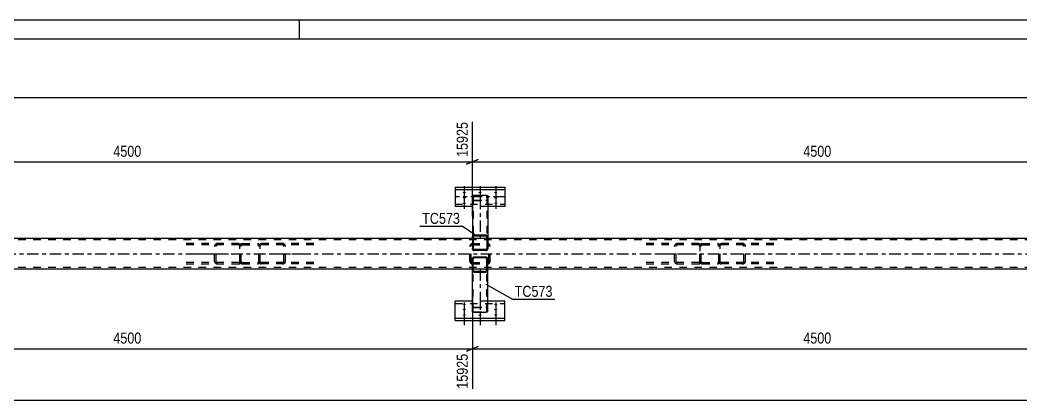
# Model space of a CAD drawing. Header units: millimetres. Extents: x -177 to 1012, y -676 to 165.
# Drawn here: x 519 to 780.1, y 66.2 to 165.4 of the extents above; entities that cross this region are included whole.
import ezdxf

# ---------------------------------------------------------------- set-up
doc = ezdxf.new("R2010")
doc.units = ezdxf.units.MM
doc.linetypes.add('DXK_LINE_DOT2', pattern=[3.9198, 1.9599, -1.9599])
doc.linetypes.add('DXK_LINE_DOT3', pattern=[5.9187, 2.979, -0.9799, 0.9799, -0.9799])
doc.styles.add('Arial Narrow', font='ARIALN.TTF', dxfattribs={"height": 0.2})

# ---------------------------------------------------------------- blocks, each defined once
blk = doc.blocks.new('Unknown-761545539-1163')
at = {"color": 5, "linetype": 'Continuous'}
for p, q in [((1011.92, 165.37), (-177.08, 165.37)), ((591.92, 160.37), (591.92, 165.37)), ((1006.92, 160.37), (-172.08, 160.37))]:
    blk.add_line(p, q, dxfattribs=at)
blk = doc.blocks.new('Part-761545539-4238 - 4149')
at = {"color": 2, "linetype": 'Continuous'}
for p, q in [((632.5, 121.77), (645.5, 121.77)), ((632.5, 121.77), (632.5, 116.72)), ((632.5, 121.16), (645.5, 121.16)), ((645.5, 121.77), (645.5, 116.72)), ((637, 116.72), (632.5, 116.72)), ((645.5, 116.72), (641, 116.72))]:
    blk.add_line(p, q, dxfattribs=at)
at = {"color": 7, "linetype": 'DXK_LINE_DOT3'}
blk.add_line((645.5, 119.24), (632.5, 119.24), dxfattribs=at)
at = {"color": 7, "linetype": 'DXK_LINE_DOT2'}
for p, q in [((632.5, 117.32), (645.5, 117.32)), ((641, 116.72), (637, 116.72))]:
    blk.add_line(p, q, dxfattribs=at)
blk = doc.blocks.new('Part-761545539-4313 - 4149')
at = {"color": 7, "linetype": 'DXK_LINE_DOT2'}
for p, q in [((581.9, 106.99), (581.64, 106.95)), ((581.64, 101.75), (581.64, 106.95)), ((581.64, 106.6), (581.73, 106.64)), ((581.73, 106.64), (581.9, 106.67)), ((595.63, 106.99), (581.9, 106.99)), ((595.63, 106.67), (581.9, 106.67)), ((587.73, 106.94), (587.39, 106.99)), ((587.39, 106.67), (587.56, 106.64)), ((587.79, 106.47), (587.83, 106.35)), ((587.83, 102.35), (587.83, 106.35)), ((588.27, 106.35), (588.2, 106.59)), ((588.27, 102.35), (588.27, 106.35)), ((581.73, 102.05), (581.64, 102.1)), ((581.9, 102.03), (581.73, 102.05)), ((595.63, 102.03), (581.9, 102.03)), ((587.56, 102.05), (587.39, 102.03)), ((587.83, 102.35), (587.79, 102.23)), ((588.2, 102.1), (588.27, 102.35)), ((581.64, 101.75), (581.9, 101.71)), ((595.63, 101.71), (581.9, 101.71)), ((587.39, 101.71), (587.73, 101.76))]:
    blk.add_line(p, q, dxfattribs=at)
at = {"color": 7, "linetype": 'DXK_LINE_DOT3'}
blk.add_line((584.64, 104.35), (592.88, 104.35), dxfattribs=at)
at = {"color": 7, "linetype": 'DXK_LINE_DOT2'}
for centre, radius, start, end in [((587.46, 106.26), 0.401, 32.4104, 75.4453), ((587.52, 106.16), 0.802, 32.4104, 75.4453), ((587.46, 102.44), 0.401, 284.5547, 327.5896), ((587.52, 102.53), 0.802, 284.5547, 327.5896)]:
    blk.add_arc(centre, radius, start, end, dxfattribs=at)
blk = doc.blocks.new('Part-761545539-4372 - 4149')
at = {"color": 7, "linetype": 'DXK_LINE_DOT2'}
for p, q in [((636.41, 106.59), (636.36, 106.35)), ((636.36, 102.35), (636.36, 106.35)), ((636.68, 106.35), (636.71, 106.47)), ((636.68, 102.35), (636.68, 106.35)), ((637, 106.99), (636.76, 106.94)), ((636.88, 106.64), (637, 106.67)), ((637, 106.99), (641, 106.99)), ((637, 106.67), (641, 106.67)), ((641.25, 106.94), (641, 106.99)), ((641, 106.67), (641.12, 106.64)), ((641.3, 106.47), (641.32, 106.35)), ((641.32, 102.35), (641.32, 106.35)), ((641.64, 106.35), (641.59, 106.59)), ((641.64, 102.35), (641.64, 106.35)), ((636.36, 102.35), (636.41, 102.1)), ((636.71, 102.23), (636.68, 102.35)), ((637, 102.03), (636.88, 102.05)), ((637, 102.03), (641, 102.03)), ((641.12, 102.05), (641, 102.03)), ((641.32, 102.35), (641.3, 102.23)), ((641.59, 102.1), (641.64, 102.35)), ((636.76, 101.76), (637, 101.71)), ((637, 101.71), (641, 101.71)), ((641, 101.71), (641.25, 101.76))]:
    blk.add_line(p, q, dxfattribs=at)
at = {"color": 7, "linetype": 'DXK_LINE_DOT3'}
blk.add_line((639, 104.35), (639, 104.35), dxfattribs=at)
at = {"color": 7, "linetype": 'DXK_LINE_DOT2'}
for centre, radius, start, end in [((637, 106.35), 0.64, 112.5, 157.5), ((637, 106.35), 0.32, 112.5, 157.5), ((641, 106.35), 0.32, 22.5, 67.5), ((641, 106.35), 0.64, 22.5, 67.5), ((637, 102.35), 0.64, 202.5, 247.5), ((637, 102.35), 0.32, 202.5, 247.5), ((641, 102.35), 0.32, 292.5, 337.5), ((641, 102.35), 0.64, 292.5, 337.5)]:
    blk.add_arc(centre, radius, start, end, dxfattribs=at)
blk = doc.blocks.new('Part-761545539-4243 - 4149')
at = {"color": 2, "linetype": 'Continuous'}
for p, q in [((637, 119.46), (637.04, 119.52)), ((637, 119.46), (637, 108.73)), ((637.04, 119.52), (637.14, 119.58)), ((637.14, 119.58), (637.3, 119.61)), ((637.3, 119.61), (637.48, 119.62)), ((637.48, 119.62), (640.52, 119.62)), ((640.52, 119.62), (640.7, 119.61)), ((640.7, 119.61), (640.86, 119.58)), ((640.86, 119.58), (640.96, 119.52)), ((640.96, 119.52), (641, 119.46)), ((641, 119.46), (641, 108.35)), ((640.52, 108.35), (637.24, 108.35)), ((640.76, 108.35), (640.52, 108.35)), ((641, 108.35), (641, 108.35))]:
    blk.add_line(p, q, dxfattribs=at)
at = {"color": 7, "linetype": 'DXK_LINE_DOT2'}
for p, q in [((637.04, 118.36), (637, 118.42)), ((637.14, 118.3), (637.04, 118.36)), ((637.3, 118.27), (637.14, 118.3)), ((637.26, 119.49), (637.24, 119.46)), ((637.24, 119.46), (637.24, 109.13)), ((637.24, 118.42), (637.26, 118.39)), ((637.31, 119.52), (637.26, 119.49)), ((637.26, 118.39), (637.31, 118.36)), ((637.48, 118.26), (637.3, 118.27)), ((637.39, 119.54), (637.31, 119.52)), ((637.31, 118.36), (637.39, 118.34)), ((637.48, 119.54), (637.39, 119.54)), ((637.39, 118.34), (637.48, 118.34)), ((637.48, 119.54), (640.52, 119.54)), ((637.48, 118.34), (640.52, 118.34)), ((637.48, 118.26), (640.52, 118.26)), ((640.61, 119.54), (640.52, 119.54)), ((640.52, 118.34), (640.61, 118.34)), ((640.7, 118.27), (640.52, 118.26)), ((640.69, 119.52), (640.61, 119.54)), ((640.61, 118.34), (640.69, 118.36)), ((640.74, 119.49), (640.69, 119.52)), ((640.69, 118.36), (640.7, 118.37)), ((640.7, 118.37), (640.74, 118.39)), ((640.86, 118.3), (640.7, 118.27)), ((640.76, 119.46), (640.74, 119.49)), ((640.74, 118.39), (640.76, 118.42)), ((640.76, 119.46), (640.76, 108.35)), ((640.96, 118.36), (640.86, 118.3)), ((641, 118.42), (640.96, 118.36)), ((637, 108.73), (637, 108.35)), ((637.24, 108.35), (637, 108.35)), ((637.24, 109.13), (637.24, 108.35)), ((640.52, 108.35), (640.7, 108.35)), ((640.74, 108.35), (640.76, 108.35)), ((641, 108.35), (640.76, 108.35))]:
    blk.add_line(p, q, dxfattribs=at)
at = {"color": 7, "linetype": 'DXK_LINE_DOT3'}
blk.add_line((639, 118.94), (639, 108.35), dxfattribs=at)
blk = doc.blocks.new('Part-761545539-4311 - 4149')
at = {"color": 7, "linetype": 'DXK_LINE_DOT2'}
for p, q in [((701.9, 106.99), (701.64, 106.95)), ((701.64, 101.75), (701.64, 106.95)), ((701.64, 106.6), (701.73, 106.64)), ((701.73, 106.64), (701.9, 106.67)), ((715.63, 106.99), (701.9, 106.99)), ((715.63, 106.67), (701.9, 106.67)), ((707.73, 106.94), (707.39, 106.99)), ((707.39, 106.67), (707.56, 106.64)), ((707.79, 106.47), (707.83, 106.35)), ((707.83, 102.35), (707.83, 106.35)), ((708.27, 106.35), (708.2, 106.59)), ((708.27, 102.35), (708.27, 106.35)), ((701.73, 102.05), (701.64, 102.1)), ((701.9, 102.03), (701.73, 102.05)), ((715.63, 102.03), (701.9, 102.03)), ((707.56, 102.05), (707.39, 102.03)), ((707.83, 102.35), (707.79, 102.23)), ((708.2, 102.1), (708.27, 102.35)), ((701.64, 101.75), (701.9, 101.71)), ((715.63, 101.71), (701.9, 101.71)), ((707.39, 101.71), (707.73, 101.76))]:
    blk.add_line(p, q, dxfattribs=at)
at = {"color": 7, "linetype": 'DXK_LINE_DOT3'}
blk.add_line((704.64, 104.35), (712.88, 104.35), dxfattribs=at)
at = {"color": 7, "linetype": 'DXK_LINE_DOT2'}
for centre, radius, start, end in [((707.46, 106.26), 0.401, 32.4104, 75.4453), ((707.52, 106.16), 0.802, 32.4104, 75.4453), ((707.46, 102.44), 0.401, 284.5547, 327.5896), ((707.52, 102.53), 0.802, 284.5547, 327.5896)]:
    blk.add_arc(centre, radius, start, end, dxfattribs=at)
blk = doc.blocks.new('Part-761545539-4382 - 4149')
at = {"color": 2, "linetype": 'Continuous'}
for p, q in [((637.04, 103.19), (637, 103.01)), ((637, 99.97), (637, 103.01)), ((637.14, 103.35), (637.04, 103.19)), ((637.3, 103.45), (637.14, 103.35)), ((637.26, 103.1), (637.24, 103.01)), ((637.24, 99.97), (637.24, 103.01)), ((637.31, 103.18), (637.26, 103.1)), ((637.48, 103.49), (637.3, 103.45)), ((637.39, 103.23), (637.31, 103.18)), ((637.48, 103.25), (637.39, 103.23)), ((640.52, 103.49), (637.48, 103.49)), ((640.52, 103.25), (637.48, 103.25)), ((640.7, 103.45), (640.52, 103.49)), ((640.61, 103.23), (640.52, 103.25)), ((640.69, 103.18), (640.61, 103.23)), ((640.74, 103.1), (640.69, 103.18)), ((640.86, 103.35), (640.7, 103.45)), ((640.76, 103.01), (640.74, 103.1)), ((640.76, 99.97), (640.76, 103.01)), ((640.96, 103.19), (640.86, 103.35)), ((641, 103.01), (640.96, 103.19)), ((641, 99.97), (641, 103.01)), ((637.04, 99.79), (637, 99.97)), ((637.14, 99.63), (637.04, 99.79)), ((637.3, 99.53), (637.14, 99.63)), ((637.24, 99.97), (637.26, 99.88)), ((637.26, 99.88), (637.31, 99.8)), ((637.48, 99.49), (637.3, 99.53)), ((637.31, 99.8), (637.39, 99.75)), ((637.39, 99.75), (637.48, 99.73)), ((640.52, 99.73), (637.48, 99.73)), ((640.52, 99.49), (637.48, 99.49)), ((640.52, 99.73), (640.61, 99.75)), ((640.7, 99.53), (640.52, 99.49)), ((640.61, 99.75), (640.69, 99.8)), ((640.69, 99.8), (640.74, 99.88)), ((640.86, 99.63), (640.7, 99.53)), ((640.74, 99.88), (640.76, 99.97)), ((640.96, 99.79), (640.86, 99.63)), ((641, 99.97), (640.96, 99.79))]:
    blk.add_line(p, q, dxfattribs=at)
at = {"color": 7, "linetype": 'DXK_LINE_DOT2'}
for p, q in [((637, 103.01), (637.04, 103.19)), ((637.3, 103.45), (637.48, 103.49)), ((640.52, 103.49), (640.7, 103.45)), ((640.96, 103.19), (641, 103.01)), ((637, 100.35), (637.24, 100.35)), ((637, 100.35), (637.24, 100.35)), ((637.24, 100.35), (637.24, 100.35)), ((640.76, 100.35), (641, 100.35)), ((640.76, 100.35), (641, 100.35))]:
    blk.add_line(p, q, dxfattribs=at)
for centre, start, end in [((637.48, 103.01), 112.5, 157.5), ((640.52, 103.01), 22.5, 67.5)]:
    blk.add_arc(centre, 0.48, start, end, dxfattribs=at)
blk = doc.blocks.new('Bolt-761545539-4278 - 4149')
at = {"linetype": 'Continuous'}
for points in [[(634.9, 120.49), (634.99, 120.49), (635.08, 120.48), (635.16, 120.46), (635.23, 120.44), (635.28, 120.42), (635.32, 120.39), (635.34, 120.36), (635.34, 120.33), (635.32, 120.3), (635.28, 120.27), (635.23, 120.24), (635.16, 120.22), (635.08, 120.21), (634.99, 120.2), (634.9, 120.19), (634.81, 120.2), (634.72, 120.21), (634.64, 120.22), (634.57, 120.24), (634.52, 120.27), (634.48, 120.3), (634.46, 120.33), (634.46, 120.36), (634.48, 120.39), (634.52, 120.42), (634.57, 120.44), (634.64, 120.46), (634.72, 120.48), (634.81, 120.49)], [(639, 120.49), (639.09, 120.49), (639.18, 120.48), (639.26, 120.46), (639.33, 120.44), (639.38, 120.42), (639.42, 120.39), (639.44, 120.36), (639.44, 120.33), (639.42, 120.3), (639.38, 120.27), (639.33, 120.24), (639.26, 120.22), (639.18, 120.21), (639.09, 120.2), (639, 120.19), (638.91, 120.2), (638.82, 120.21), (638.74, 120.22), (638.67, 120.24), (638.62, 120.27), (638.58, 120.3), (638.56, 120.33), (638.56, 120.36), (638.58, 120.39), (638.62, 120.42), (638.67, 120.44), (638.74, 120.46), (638.82, 120.48), (638.91, 120.49)], [(643.1, 120.49), (643.19, 120.49), (643.28, 120.48), (643.36, 120.46), (643.43, 120.44), (643.48, 120.42), (643.52, 120.39), (643.54, 120.36), (643.54, 120.33), (643.52, 120.3), (643.48, 120.27), (643.43, 120.24), (643.36, 120.22), (643.28, 120.21), (643.19, 120.2), (643.1, 120.19), (643.01, 120.2), (642.92, 120.21), (642.84, 120.22), (642.77, 120.24), (642.72, 120.27), (642.68, 120.3), (642.66, 120.33), (642.66, 120.36), (642.68, 120.39), (642.72, 120.42), (642.77, 120.44), (642.84, 120.46), (642.92, 120.48), (643.01, 120.49)], [(634.9, 119.09), (634.99, 119.09), (635.08, 119.08), (635.16, 119.06), (635.23, 119.04), (635.28, 119.02), (635.32, 118.99), (635.34, 118.96), (635.34, 118.92), (635.32, 118.89), (635.28, 118.87), (635.23, 118.84), (635.16, 118.82), (635.08, 118.8), (634.99, 118.79), (634.9, 118.79), (634.81, 118.79), (634.72, 118.8), (634.64, 118.82), (634.57, 118.84), (634.52, 118.87), (634.48, 118.89), (634.46, 118.92), (634.46, 118.96), (634.48, 118.99), (634.52, 119.02), (634.57, 119.04), (634.64, 119.06), (634.72, 119.08), (634.81, 119.09)], [(634.9, 117.69), (634.99, 117.69), (635.08, 117.68), (635.16, 117.66), (635.23, 117.64), (635.28, 117.61), (635.32, 117.58), (635.34, 117.55), (635.34, 117.52), (635.32, 117.49), (635.28, 117.46), (635.23, 117.44), (635.16, 117.42), (635.08, 117.4), (634.99, 117.39), (634.9, 117.39), (634.81, 117.39), (634.72, 117.4), (634.64, 117.42), (634.57, 117.44), (634.52, 117.46), (634.48, 117.49), (634.46, 117.52), (634.46, 117.55), (634.48, 117.58), (634.52, 117.61), (634.57, 117.64), (634.64, 117.66), (634.72, 117.68), (634.81, 117.69)], [(643.1, 119.09), (643.19, 119.09), (643.28, 119.08), (643.36, 119.06), (643.43, 119.04), (643.48, 119.02), (643.52, 118.99), (643.54, 118.96), (643.54, 118.92), (643.52, 118.89), (643.48, 118.87), (643.43, 118.84), (643.36, 118.82), (643.28, 118.8), (643.19, 118.79), (643.1, 118.79), (643.01, 118.79), (642.92, 118.8), (642.84, 118.82), (642.77, 118.84), (642.72, 118.87), (642.68, 118.89), (642.66, 118.92), (642.66, 118.96), (642.68, 118.99), (642.72, 119.02), (642.77, 119.04), (642.84, 119.06), (642.92, 119.08), (643.01, 119.09)], [(643.1, 117.69), (643.19, 117.69), (643.28, 117.68), (643.36, 117.66), (643.43, 117.64), (643.48, 117.61), (643.52, 117.58), (643.54, 117.55), (643.54, 117.52), (643.52, 117.49), (643.48, 117.46), (643.43, 117.44), (643.36, 117.42), (643.28, 117.4), (643.19, 117.39), (643.1, 117.39), (643.01, 117.39), (642.92, 117.4), (642.84, 117.42), (642.77, 117.44), (642.72, 117.46), (642.68, 117.49), (642.66, 117.52), (642.66, 117.55), (642.68, 117.58), (642.72, 117.61), (642.77, 117.64), (642.84, 117.66), (642.92, 117.68), (643.01, 117.69)]]:
    blk.add_hatch(color=1, dxfattribs=at).paths.add_polyline_path(points)
at = {"color": 1, "linetype": 'Continuous'}
for p, q in [((634.9, 122.03), (634.9, 118.91)), ((634.9, 120.63), (634.9, 117.51)), ((639, 122.03), (639, 118.91)), ((643.1, 122.03), (643.1, 118.91)), ((643.1, 120.63), (643.1, 117.51)), ((634.9, 119.23), (634.9, 116.11)), ((643.1, 119.23), (643.1, 116.11))]:
    blk.add_line(p, q, dxfattribs=at)
at = {"color": 1, "linetype": 'DXK_LINE_DOT2'}
blk.add_line((639, 119.23), (639, 116.11), dxfattribs=at)
blk = doc.blocks.new('Part-761545539-4295 - 4149')
at = {"color": 7, "linetype": 'DXK_LINE_DOT2'}
for p, q in [((576.41, 106.59), (576.36, 106.35)), ((576.36, 102.35), (576.36, 106.35)), ((576.68, 106.35), (576.71, 106.47)), ((576.68, 102.35), (576.68, 106.35)), ((577, 106.99), (576.76, 106.94)), ((576.88, 106.64), (577, 106.67)), ((577, 106.99), (581, 106.99)), ((577, 106.67), (581, 106.67)), ((581.25, 106.94), (581, 106.99)), ((581, 106.67), (581.12, 106.64)), ((581.3, 106.47), (581.32, 106.35)), ((581.32, 102.35), (581.32, 106.35)), ((581.64, 106.35), (581.59, 106.59)), ((581.64, 102.35), (581.64, 106.35)), ((576.36, 102.35), (576.41, 102.1)), ((576.71, 102.23), (576.68, 102.35)), ((577, 102.03), (576.88, 102.05)), ((577, 102.03), (581, 102.03)), ((581.12, 102.05), (581, 102.03)), ((581.32, 102.35), (581.3, 102.23)), ((581.59, 102.1), (581.64, 102.35)), ((576.76, 101.76), (577, 101.71)), ((577, 101.71), (581, 101.71)), ((581, 101.71), (581.25, 101.76))]:
    blk.add_line(p, q, dxfattribs=at)
at = {"color": 7, "linetype": 'DXK_LINE_DOT3'}
blk.add_line((579, 104.35), (579, 104.35), dxfattribs=at)
at = {"color": 7, "linetype": 'DXK_LINE_DOT2'}
for centre, radius, start, end in [((577, 106.35), 0.64, 112.5, 157.5), ((577, 106.35), 0.32, 112.5, 157.5), ((581, 106.35), 0.32, 22.5, 67.5), ((581, 106.35), 0.64, 22.5, 67.5), ((577, 102.35), 0.64, 202.5, 247.5), ((577, 102.35), 0.32, 202.5, 247.5), ((581, 102.35), 0.32, 292.5, 337.5), ((581, 102.35), 0.64, 292.5, 337.5)]:
    blk.add_arc(centre, radius, start, end, dxfattribs=at)
blk = doc.blocks.new('Part-761545539-4329 - 4149')
at = {"color": 7, "linetype": 'DXK_LINE_DOT2'}
for p, q in [((576.1, 106.99), (562.37, 106.99)), ((576.1, 106.67), (562.37, 106.67)), ((569.8, 106.59), (569.73, 106.35)), ((569.73, 102.35), (569.73, 106.35)), ((570.17, 106.35), (570.21, 106.47)), ((570.17, 102.35), (570.17, 106.35)), ((570.61, 106.99), (570.28, 106.94)), ((570.44, 106.64), (570.61, 106.67)), ((576.1, 106.99), (576.36, 106.95)), ((576.1, 106.67), (576.27, 106.64)), ((576.27, 106.64), (576.36, 106.6)), ((576.36, 101.75), (576.36, 106.95)), ((576.1, 102.03), (562.37, 102.03)), ((569.73, 102.35), (569.8, 102.1)), ((570.21, 102.23), (570.17, 102.35)), ((570.61, 102.03), (570.44, 102.05)), ((576.27, 102.05), (576.1, 102.03)), ((576.36, 102.1), (576.27, 102.05)), ((562.37, 101.71), (576.1, 101.71)), ((570.28, 101.76), (570.61, 101.71)), ((576.1, 101.71), (576.36, 101.75))]:
    blk.add_line(p, q, dxfattribs=at)
at = {"color": 7, "linetype": 'DXK_LINE_DOT3'}
blk.add_line((565.12, 104.35), (573.36, 104.35), dxfattribs=at)
at = {"color": 7, "linetype": 'DXK_LINE_DOT2'}
for centre, radius, start, end in [((570.48, 106.16), 0.802, 104.5547, 147.5896), ((570.55, 106.26), 0.401, 104.5547, 147.5896), ((570.48, 102.53), 0.802, 212.4104, 255.4453), ((570.55, 102.44), 0.401, 212.4104, 255.4453)]:
    blk.add_arc(centre, radius, start, end, dxfattribs=at)
blk = doc.blocks.new('Part-761545539-4338 - 4149')
at = {"color": 7, "linetype": 'DXK_LINE_DOT2'}
for p, q in [((696.41, 106.59), (696.36, 106.35)), ((696.36, 102.35), (696.36, 106.35)), ((696.68, 106.35), (696.71, 106.47)), ((696.68, 102.35), (696.68, 106.35)), ((697, 106.99), (696.76, 106.94)), ((696.88, 106.64), (697, 106.67)), ((697, 106.99), (701, 106.99)), ((697, 106.67), (701, 106.67)), ((701.25, 106.94), (701, 106.99)), ((701, 106.67), (701.12, 106.64)), ((701.3, 106.47), (701.32, 106.35)), ((701.32, 102.35), (701.32, 106.35)), ((701.64, 106.35), (701.59, 106.59)), ((701.64, 102.35), (701.64, 106.35)), ((696.36, 102.35), (696.41, 102.1)), ((696.71, 102.23), (696.68, 102.35)), ((697, 102.03), (696.88, 102.05)), ((697, 102.03), (701, 102.03)), ((701.12, 102.05), (701, 102.03)), ((701.32, 102.35), (701.3, 102.23)), ((701.59, 102.1), (701.64, 102.35)), ((696.76, 101.76), (697, 101.71)), ((697, 101.71), (701, 101.71)), ((701, 101.71), (701.25, 101.76))]:
    blk.add_line(p, q, dxfattribs=at)
for centre, radius, start, end in [((697, 106.35), 0.64, 112.5, 157.5), ((697, 106.35), 0.32, 112.5, 157.5), ((701, 106.35), 0.32, 22.5, 67.5), ((701, 106.35), 0.64, 22.5, 67.5), ((697, 102.35), 0.64, 202.5, 247.5), ((697, 102.35), 0.32, 202.5, 247.5), ((701, 102.35), 0.32, 292.5, 337.5), ((701, 102.35), 0.64, 292.5, 337.5)]:
    blk.add_arc(centre, radius, start, end, dxfattribs=at)
blk = doc.blocks.new('Part-761545539-4345 - 4149')
at = {"color": 7, "linetype": 'DXK_LINE_DOT2'}
for p, q in [((838, 107.95), (0, 107.95)), ((641, 108.35), (637, 108.35)), ((838, 100.75), (0, 100.75)), ((641, 100.35), (637, 100.35))]:
    blk.add_line(p, q, dxfattribs=at)
at = {"color": 2, "linetype": 'Continuous'}
for p, q in [((637, 108.35), (461, 108.35)), ((817, 108.35), (641, 108.35)), ((637, 100.35), (461, 100.35)), ((817, 100.35), (641, 100.35))]:
    blk.add_line(p, q, dxfattribs=at)
at = {"color": 7, "linetype": 'DXK_LINE_DOT3'}
blk.add_line((0, 104.35), (838, 104.35), dxfattribs=at)
blk = doc.blocks.new('Part-761545539-4347 - 4149')
at = {"color": 2, "linetype": 'Continuous'}
for p, q in [((632.5, 86.93), (632.5, 91.98)), ((637, 91.98), (632.5, 91.98)), ((645.5, 91.98), (641, 91.98)), ((645.5, 86.93), (645.5, 91.98)), ((632.5, 87.53), (645.5, 87.53)), ((632.5, 86.93), (645.5, 86.93))]:
    blk.add_line(p, q, dxfattribs=at)
at = {"color": 7, "linetype": 'DXK_LINE_DOT2'}
for p, q in [((641, 91.98), (637, 91.98)), ((632.5, 91.38), (645.5, 91.38))]:
    blk.add_line(p, q, dxfattribs=at)
blk = doc.blocks.new('Bolt-761545539-4348 - 4149')
at = {"linetype": 'Continuous'}
for points in [[(634.9, 91.01), (634.81, 91.01), (634.72, 91.02), (634.64, 91.04), (634.57, 91.06), (634.52, 91.08), (634.48, 91.11), (634.46, 91.14), (634.46, 91.17), (634.48, 91.21), (634.52, 91.23), (634.57, 91.26), (634.64, 91.28), (634.72, 91.3), (634.81, 91.31), (634.9, 91.31), (634.99, 91.31), (635.08, 91.3), (635.16, 91.28), (635.23, 91.26), (635.28, 91.23), (635.32, 91.21), (635.34, 91.17), (635.34, 91.14), (635.32, 91.11), (635.28, 91.08), (635.23, 91.06), (635.16, 91.04), (635.08, 91.02), (634.99, 91.01)], [(634.9, 89.61), (634.81, 89.61), (634.72, 89.62), (634.64, 89.63), (634.57, 89.66), (634.52, 89.68), (634.48, 89.71), (634.46, 89.74), (634.46, 89.77), (634.48, 89.8), (634.52, 89.83), (634.57, 89.86), (634.64, 89.88), (634.72, 89.89), (634.81, 89.9), (634.9, 89.91), (634.99, 89.9), (635.08, 89.89), (635.16, 89.88), (635.23, 89.86), (635.28, 89.83), (635.32, 89.8), (635.34, 89.77), (635.34, 89.74), (635.32, 89.71), (635.28, 89.68), (635.23, 89.66), (635.16, 89.63), (635.08, 89.62), (634.99, 89.61)], [(643.1, 91.01), (643.01, 91.01), (642.92, 91.02), (642.84, 91.04), (642.77, 91.06), (642.72, 91.08), (642.68, 91.11), (642.66, 91.14), (642.66, 91.17), (642.68, 91.21), (642.72, 91.23), (642.77, 91.26), (642.84, 91.28), (642.92, 91.3), (643.01, 91.31), (643.1, 91.31), (643.19, 91.31), (643.28, 91.3), (643.36, 91.28), (643.43, 91.26), (643.48, 91.23), (643.52, 91.21), (643.54, 91.17), (643.54, 91.14), (643.52, 91.11), (643.48, 91.08), (643.43, 91.06), (643.36, 91.04), (643.28, 91.02), (643.19, 91.01)], [(643.1, 89.61), (643.01, 89.61), (642.92, 89.62), (642.84, 89.63), (642.77, 89.66), (642.72, 89.68), (642.68, 89.71), (642.66, 89.74), (642.66, 89.77), (642.68, 89.8), (642.72, 89.83), (642.77, 89.86), (642.84, 89.88), (642.92, 89.89), (643.01, 89.9), (643.1, 89.91), (643.19, 89.9), (643.28, 89.89), (643.36, 89.88), (643.43, 89.86), (643.48, 89.83), (643.52, 89.8), (643.54, 89.77), (643.54, 89.74), (643.52, 89.71), (643.48, 89.68), (643.43, 89.66), (643.36, 89.63), (643.28, 89.62), (643.19, 89.61)], [(634.9, 88.2), (634.81, 88.21), (634.72, 88.22), (634.64, 88.23), (634.57, 88.25), (634.52, 88.28), (634.48, 88.31), (634.46, 88.34), (634.46, 88.37), (634.48, 88.4), (634.52, 88.43), (634.57, 88.45), (634.64, 88.48), (634.72, 88.49), (634.81, 88.5), (634.9, 88.5), (634.99, 88.5), (635.08, 88.49), (635.16, 88.48), (635.23, 88.45), (635.28, 88.43), (635.32, 88.4), (635.34, 88.37), (635.34, 88.34), (635.32, 88.31), (635.28, 88.28), (635.23, 88.25), (635.16, 88.23), (635.08, 88.22), (634.99, 88.21)], [(639, 88.2), (638.91, 88.21), (638.82, 88.22), (638.74, 88.23), (638.67, 88.25), (638.62, 88.28), (638.58, 88.31), (638.56, 88.34), (638.56, 88.37), (638.58, 88.4), (638.62, 88.43), (638.67, 88.45), (638.74, 88.48), (638.82, 88.49), (638.91, 88.5), (639, 88.5), (639.09, 88.5), (639.18, 88.49), (639.26, 88.48), (639.33, 88.45), (639.38, 88.43), (639.42, 88.4), (639.44, 88.37), (639.44, 88.34), (639.42, 88.31), (639.38, 88.28), (639.33, 88.25), (639.26, 88.23), (639.18, 88.22), (639.09, 88.21)], [(643.1, 88.2), (643.01, 88.21), (642.92, 88.22), (642.84, 88.23), (642.77, 88.25), (642.72, 88.28), (642.68, 88.31), (642.66, 88.34), (642.66, 88.37), (642.68, 88.4), (642.72, 88.43), (642.77, 88.45), (642.84, 88.48), (642.92, 88.49), (643.01, 88.5), (643.1, 88.5), (643.19, 88.5), (643.28, 88.49), (643.36, 88.48), (643.43, 88.45), (643.48, 88.43), (643.52, 88.4), (643.54, 88.37), (643.54, 88.34), (643.52, 88.31), (643.48, 88.28), (643.43, 88.25), (643.36, 88.23), (643.28, 88.22), (643.19, 88.21)]]:
    blk.add_hatch(color=1, dxfattribs=at).paths.add_polyline_path(points)
at = {"color": 1, "linetype": 'Continuous'}
for p, q in [((634.9, 91.65), (634.9, 88.53)), ((643.1, 91.65), (643.1, 88.53)), ((634.9, 90.24), (634.9, 87.13)), ((634.9, 88.84), (634.9, 85.72)), ((639, 88.84), (639, 85.72)), ((643.1, 90.24), (643.1, 87.13)), ((643.1, 88.84), (643.1, 85.72))]:
    blk.add_line(p, q, dxfattribs=at)
at = {"color": 1, "linetype": 'DXK_LINE_DOT2'}
blk.add_line((639, 91.65), (639, 88.53), dxfattribs=at)
blk = doc.blocks.new('Part-761545539-4390 - 4149')
at = {"color": 7, "linetype": 'DXK_LINE_DOT2'}
for p, q in [((637, 99.97), (637, 100.35)), ((637.24, 100.35), (637, 100.35)), ((637.24, 89.24), (637.24, 100.35)), ((640.52, 100.35), (641, 100.35)), ((640.74, 100.35), (640.76, 100.35)), ((640.76, 89.24), (640.76, 100.35)), ((641, 99.97), (641, 100.35)), ((637, 90.28), (637.04, 90.34)), ((637.04, 90.34), (637.14, 90.39)), ((637.14, 90.39), (637.3, 90.43)), ((637.26, 90.31), (637.24, 90.28)), ((637.24, 89.24), (637.26, 89.2)), ((637.31, 90.33), (637.26, 90.31)), ((637.26, 89.2), (637.31, 89.18)), ((637.3, 90.43), (637.48, 90.44)), ((637.39, 90.35), (637.31, 90.33)), ((637.31, 89.18), (637.39, 89.16)), ((637.48, 90.36), (637.39, 90.35)), ((637.39, 89.16), (637.48, 89.15)), ((637.48, 90.44), (640.52, 90.44)), ((637.48, 90.36), (640.52, 90.36)), ((637.48, 89.15), (640.52, 89.15)), ((640.52, 90.44), (640.7, 90.43)), ((640.61, 90.35), (640.52, 90.36)), ((640.52, 89.15), (640.61, 89.16)), ((640.69, 90.33), (640.61, 90.35)), ((640.61, 89.16), (640.69, 89.18)), ((640.74, 90.31), (640.69, 90.33)), ((640.69, 89.18), (640.74, 89.2)), ((640.7, 90.43), (640.86, 90.39)), ((640.76, 90.28), (640.74, 90.31)), ((640.74, 89.2), (640.76, 89.24)), ((640.86, 90.39), (640.96, 90.34)), ((640.96, 90.34), (641, 90.28))]:
    blk.add_line(p, q, dxfattribs=at)
at = {"color": 2, "linetype": 'Continuous'}
for p, q in [((637, 89.24), (637, 99.97)), ((640.76, 100.35), (637.24, 100.35)), ((641, 89.24), (641, 99.97)), ((637.04, 89.17), (637, 89.24)), ((637.14, 89.12), (637.04, 89.17)), ((637.3, 89.08), (637.14, 89.12)), ((637.48, 89.07), (637.3, 89.08)), ((637.48, 89.07), (640.52, 89.07)), ((640.7, 89.08), (640.52, 89.07)), ((640.86, 89.12), (640.7, 89.08)), ((640.96, 89.17), (640.86, 89.12)), ((641, 89.24), (640.96, 89.17))]:
    blk.add_line(p, q, dxfattribs=at)
at = {"color": 7, "linetype": 'DXK_LINE_DOT3'}
blk.add_line((639, 100.35), (639, 89.76), dxfattribs=at)
blk = doc.blocks.new('Part-761545539-4391 - 4149')
at = {"color": 7, "linetype": 'DXK_LINE_DOT2'}
for p, q in [((696.1, 106.99), (682.37, 106.99)), ((696.1, 106.67), (682.37, 106.67)), ((689.8, 106.59), (689.73, 106.35)), ((689.73, 102.35), (689.73, 106.35)), ((690.17, 106.35), (690.21, 106.47)), ((690.17, 102.35), (690.17, 106.35)), ((690.61, 106.99), (690.28, 106.94)), ((690.44, 106.64), (690.61, 106.67)), ((696.1, 106.99), (696.36, 106.95)), ((696.1, 106.67), (696.27, 106.64)), ((696.27, 106.64), (696.36, 106.6)), ((696.36, 106.95), (696.36, 101.75)), ((696.1, 102.03), (682.37, 102.03)), ((689.73, 102.35), (689.8, 102.1)), ((690.21, 102.23), (690.17, 102.35)), ((690.61, 102.03), (690.44, 102.05)), ((696.27, 102.05), (696.1, 102.03)), ((696.36, 102.1), (696.27, 102.05)), ((682.37, 101.71), (696.1, 101.71)), ((690.28, 101.76), (690.61, 101.71)), ((696.1, 101.71), (696.36, 101.75))]:
    blk.add_line(p, q, dxfattribs=at)
at = {"color": 7, "linetype": 'DXK_LINE_DOT3'}
blk.add_line((685.12, 104.35), (693.36, 104.35), dxfattribs=at)
at = {"color": 7, "linetype": 'DXK_LINE_DOT2'}
for centre, radius, start, end in [((690.48, 106.16), 0.802, 104.5547, 147.5896), ((690.55, 106.26), 0.401, 104.5547, 147.5896), ((690.48, 102.53), 0.802, 212.4104, 255.4453), ((690.55, 102.44), 0.401, 212.4104, 255.4453)]:
    blk.add_arc(centre, radius, start, end, dxfattribs=at)
blk = doc.blocks.new('Part-761545539-4395 - 4149')
at = {"color": 2, "linetype": 'Continuous'}
for p, q in [((637, 108.72), (637.04, 108.9)), ((637, 108.72), (637, 105.68)), ((637.04, 108.9), (637.14, 109.06)), ((637.14, 109.06), (637.3, 109.16)), ((637.26, 108.81), (637.24, 108.72)), ((637.24, 108.72), (637.24, 105.68)), ((637.31, 108.89), (637.26, 108.81)), ((637.3, 109.16), (637.48, 109.2)), ((637.39, 108.94), (637.31, 108.89)), ((637.48, 108.96), (637.39, 108.94)), ((640.52, 109.2), (637.48, 109.2)), ((640.52, 108.96), (637.48, 108.96)), ((640.52, 109.2), (640.7, 109.16)), ((640.61, 108.94), (640.52, 108.96)), ((640.69, 108.89), (640.61, 108.94)), ((640.74, 108.81), (640.69, 108.89)), ((640.7, 109.16), (640.86, 109.06)), ((640.76, 108.72), (640.74, 108.81)), ((640.76, 108.72), (640.76, 105.68)), ((640.86, 109.06), (640.96, 108.9)), ((640.96, 108.9), (641, 108.72)), ((641, 108.72), (641, 105.68)), ((637, 105.68), (637.04, 105.5)), ((637.04, 105.5), (637.14, 105.34)), ((637.14, 105.34), (637.3, 105.24)), ((637.24, 105.68), (637.26, 105.59)), ((637.26, 105.59), (637.31, 105.51)), ((637.3, 105.24), (637.48, 105.2)), ((637.31, 105.51), (637.39, 105.46)), ((637.39, 105.46), (637.48, 105.44)), ((640.52, 105.44), (637.48, 105.44)), ((640.52, 105.2), (637.48, 105.2)), ((640.52, 105.44), (640.61, 105.46)), ((640.52, 105.2), (640.7, 105.24)), ((640.61, 105.46), (640.69, 105.51)), ((640.69, 105.51), (640.74, 105.59)), ((640.7, 105.24), (640.86, 105.34)), ((640.74, 105.59), (640.76, 105.68)), ((640.86, 105.34), (640.96, 105.5)), ((640.96, 105.5), (641, 105.68))]:
    blk.add_line(p, q, dxfattribs=at)
at = {"color": 7, "linetype": 'DXK_LINE_DOT2'}
for p, q in [((637, 108.35), (637.24, 108.35)), ((637, 108.35), (637.24, 108.35)), ((640.76, 108.35), (640.76, 108.35)), ((640.76, 108.35), (641, 108.35)), ((640.76, 108.35), (641, 108.35)), ((637.04, 105.5), (637, 105.68)), ((637.48, 105.2), (637.3, 105.24)), ((640.7, 105.24), (640.52, 105.2)), ((641, 105.68), (640.96, 105.5))]:
    blk.add_line(p, q, dxfattribs=at)
for centre, start, end in [((637.48, 105.68), 202.5, 247.5), ((640.52, 105.68), 292.5, 337.5)]:
    blk.add_arc(centre, 0.48, start, end, dxfattribs=at)
blk = doc.blocks.new('StraightDimension-761545539-4493 - 4149')
at = {"color": 7, "linetype": 'Continuous'}
for p, q in [((457, 114.14), (457, 138.76)), ((637, 114.14), (637, 138.76)), ((458.5, 128.92), (455.5, 127.72)), ((457, 128.32), (637, 128.32)), ((635.5, 127.72), (638.5, 128.92))]:
    blk.add_line(p, q, dxfattribs=at)
at = {"color": 0, "linetype": 'Continuous'}
blk.add_wipeout([(636.4, 139.36), (632.2, 139.36), (632.2, 129.02), (636.4, 129.02)], dxfattribs=at)
at = {"color": 0}
blk.add_wipeout([(551.26, 129.07), (551.26, 133.27), (542.74, 133.27), (542.74, 129.07)], dxfattribs=at)
at = {"color": 3, "linetype": 'Continuous', "style": 'Arial Narrow'}
blk.add_text('15925', height=2.863, rotation=90.0002, dxfattribs=at).set_placement((635.8, 129.62))
at = {"color": 3, "style": 'Arial Narrow'}
blk.add_text('4500', height=2.863, dxfattribs=at).set_placement((543.34, 129.67))
blk = doc.blocks.new('StraightDimension-761545539-4505 - 4149')
at = {"color": 7, "linetype": 'Continuous'}
for p, q in [((637, 114.14), (637, 138.76)), ((817, 112.18), (817, 138.76)), ((638.5, 128.92), (635.5, 127.72)), ((637, 128.32), (817, 128.32)), ((815.5, 127.72), (818.5, 128.92))]:
    blk.add_line(p, q, dxfattribs=at)
at = {"color": 0, "linetype": 'Continuous'}
blk.add_wipeout([(816.4, 139.36), (812.2, 139.36), (812.2, 129.02), (816.4, 129.02)], dxfattribs=at)
at = {"color": 0}
blk.add_wipeout([(731.26, 129.07), (731.26, 133.27), (722.74, 133.27), (722.74, 129.07)], dxfattribs=at)
at = {"color": 3, "linetype": 'Continuous', "style": 'Arial Narrow'}
blk.add_text('20425', height=2.863, rotation=90.0002, dxfattribs=at).set_placement((815.8, 129.62))
at = {"color": 3, "style": 'Arial Narrow'}
blk.add_text('4500', height=2.863, dxfattribs=at).set_placement((723.34, 129.67))
blk = doc.blocks.new('StraightDimension-761545539-4588 - 4149')
at = {"color": 7, "linetype": 'Continuous'}
for p, q in [((457, 94.1), (457, 69.11)), ((637, 94.1), (637, 69.11)), ((458.5, 80.16), (455.5, 78.96)), ((457, 79.56), (637, 79.56)), ((635.5, 78.96), (638.5, 80.16))]:
    blk.add_line(p, q, dxfattribs=at)
at = {"color": 0}
blk.add_wipeout([(551.26, 80.31), (551.26, 84.51), (542.74, 84.51), (542.74, 80.31)], dxfattribs=at)
at = {"color": 0, "linetype": 'Continuous'}
blk.add_wipeout([(636.4, 78.86), (632.2, 78.86), (632.2, 68.51), (636.4, 68.51)], dxfattribs=at)
at = {"color": 3, "style": 'Arial Narrow'}
blk.add_text('4500', height=2.863, dxfattribs=at).set_placement((543.34, 80.91))
at = {"color": 3, "linetype": 'Continuous', "style": 'Arial Narrow'}
blk.add_text('15925', height=2.863, rotation=90.0002, dxfattribs=at).set_placement((635.8, 69.11))
blk = doc.blocks.new('StraightDimension-761545539-4600 - 4149')
at = {"color": 7, "linetype": 'Continuous'}
for p, q in [((637, 94.1), (637, 69.11)), ((817, 94.1), (817, 69.11)), ((638.5, 80.16), (635.5, 78.96)), ((637, 79.56), (817, 79.56)), ((815.5, 78.96), (818.5, 80.16))]:
    blk.add_line(p, q, dxfattribs=at)
at = {"color": 0}
blk.add_wipeout([(731.26, 80.31), (731.26, 84.51), (722.74, 84.51), (722.74, 80.31)], dxfattribs=at)
at = {"color": 0, "linetype": 'Continuous'}
blk.add_wipeout([(816.4, 78.86), (812.2, 78.86), (812.2, 68.51), (816.4, 68.51)], dxfattribs=at)
at = {"color": 3, "style": 'Arial Narrow'}
blk.add_text('4500', height=2.863, dxfattribs=at).set_placement((723.34, 80.91))
at = {"color": 3, "linetype": 'Continuous', "style": 'Arial Narrow'}
blk.add_text('20425', height=2.863, rotation=90.0002, dxfattribs=at).set_placement((815.8, 69.11))
blk = doc.blocks.new('StraightDimension-761545539-13817 - 4149')
at = {"color": 7, "linetype": 'Continuous'}
blk.add_line((0, 66.17), (838, 66.17), dxfattribs=at)
blk = doc.blocks.new('StraightDimension-761545539-13910 - 4149')
at = {"color": 7, "linetype": 'Continuous'}
blk.add_line((-1, 145.1), (839, 145.1), dxfattribs=at)
blk = doc.blocks.new('Mark-761545539-4239 - 4149')
at = {"color": 0}
blk.add_wipeout([(633.78, 112.15), (633.78, 115.15), (623.91, 115.15), (623.91, 112.15)], dxfattribs=at)
blk.add_wipeout([(633.78, 112.15), (633.78, 115.15), (623.91, 115.15), (623.91, 112.15)], dxfattribs=at)
at = {"color": 30, "linetype": 'Continuous'}
for p in [(623.31, 111.55), (637.65, 109.27)]:
    blk.add_line(p, (634.38, 111.55), dxfattribs=at)
at = {"color": 3, "style": 'Arial Narrow'}
blk.add_text('TC573', height=2.863, dxfattribs=at).set_placement((623.91, 112.15))
blk = doc.blocks.new('Mark-761545539-4386 - 4149')
at = {"color": 0}
blk.add_wipeout([(657.91, 93.11), (657.91, 96.11), (648.05, 96.11), (648.05, 93.11)], dxfattribs=at)
blk.add_wipeout([(657.91, 93.11), (657.91, 96.11), (648.05, 96.11), (648.05, 93.11)], dxfattribs=at)
at = {"color": 30, "linetype": 'Continuous'}
for p, q in [((640.48, 96.41), (647.45, 92.51)), ((647.45, 92.51), (658.51, 92.51))]:
    blk.add_line(p, q, dxfattribs=at)
at = {"color": 3, "style": 'Arial Narrow'}
blk.add_text('TC573', height=2.863, dxfattribs=at).set_placement((648.05, 93.11))

msp = doc.modelspace()

# ---------------------------------------------------------------- block references
for name in ['Unknown-761545539-1163', 'Part-761545539-4238 - 4149', 'Bolt-761545539-4278 - 4149', 'Part-761545539-4243 - 4149', 'Part-761545539-4345 - 4149', 'Part-761545539-4395 - 4149', 'Part-761545539-4329 - 4149', 'Part-761545539-4295 - 4149', 'Part-761545539-4313 - 4149', 'Part-761545539-4372 - 4149', 'Part-761545539-4391 - 4149', 'Part-761545539-4338 - 4149', 'Part-761545539-4311 - 4149', 'Part-761545539-4382 - 4149', 'Part-761545539-4390 - 4149', 'Part-761545539-4347 - 4149', 'Bolt-761545539-4348 - 4149']:
    msp.add_blockref(name, (0, 0))

# ---------------------------------------------------------------- next in the draw order: block references
for name in ['StraightDimension-761545539-4493 - 4149', 'StraightDimension-761545539-4588 - 4149']:
    msp.add_blockref(name, (0, 0))

# ---------------------------------------------------------------- next in the draw order: block references
for name in ['StraightDimension-761545539-4505 - 4149', 'StraightDimension-761545539-4600 - 4149']:
    msp.add_blockref(name, (0, 0))

# ---------------------------------------------------------------- next in the draw order: block references
for name in ['StraightDimension-761545539-13910 - 4149', 'StraightDimension-761545539-13817 - 4149']:
    msp.add_blockref(name, (0, 0))

# ---------------------------------------------------------------- next in the draw order: block references
for name in ['Mark-761545539-4239 - 4149', 'Mark-761545539-4386 - 4149']:
    msp.add_blockref(name, (0, 0))

doc.saveas('drawing.dxf')
